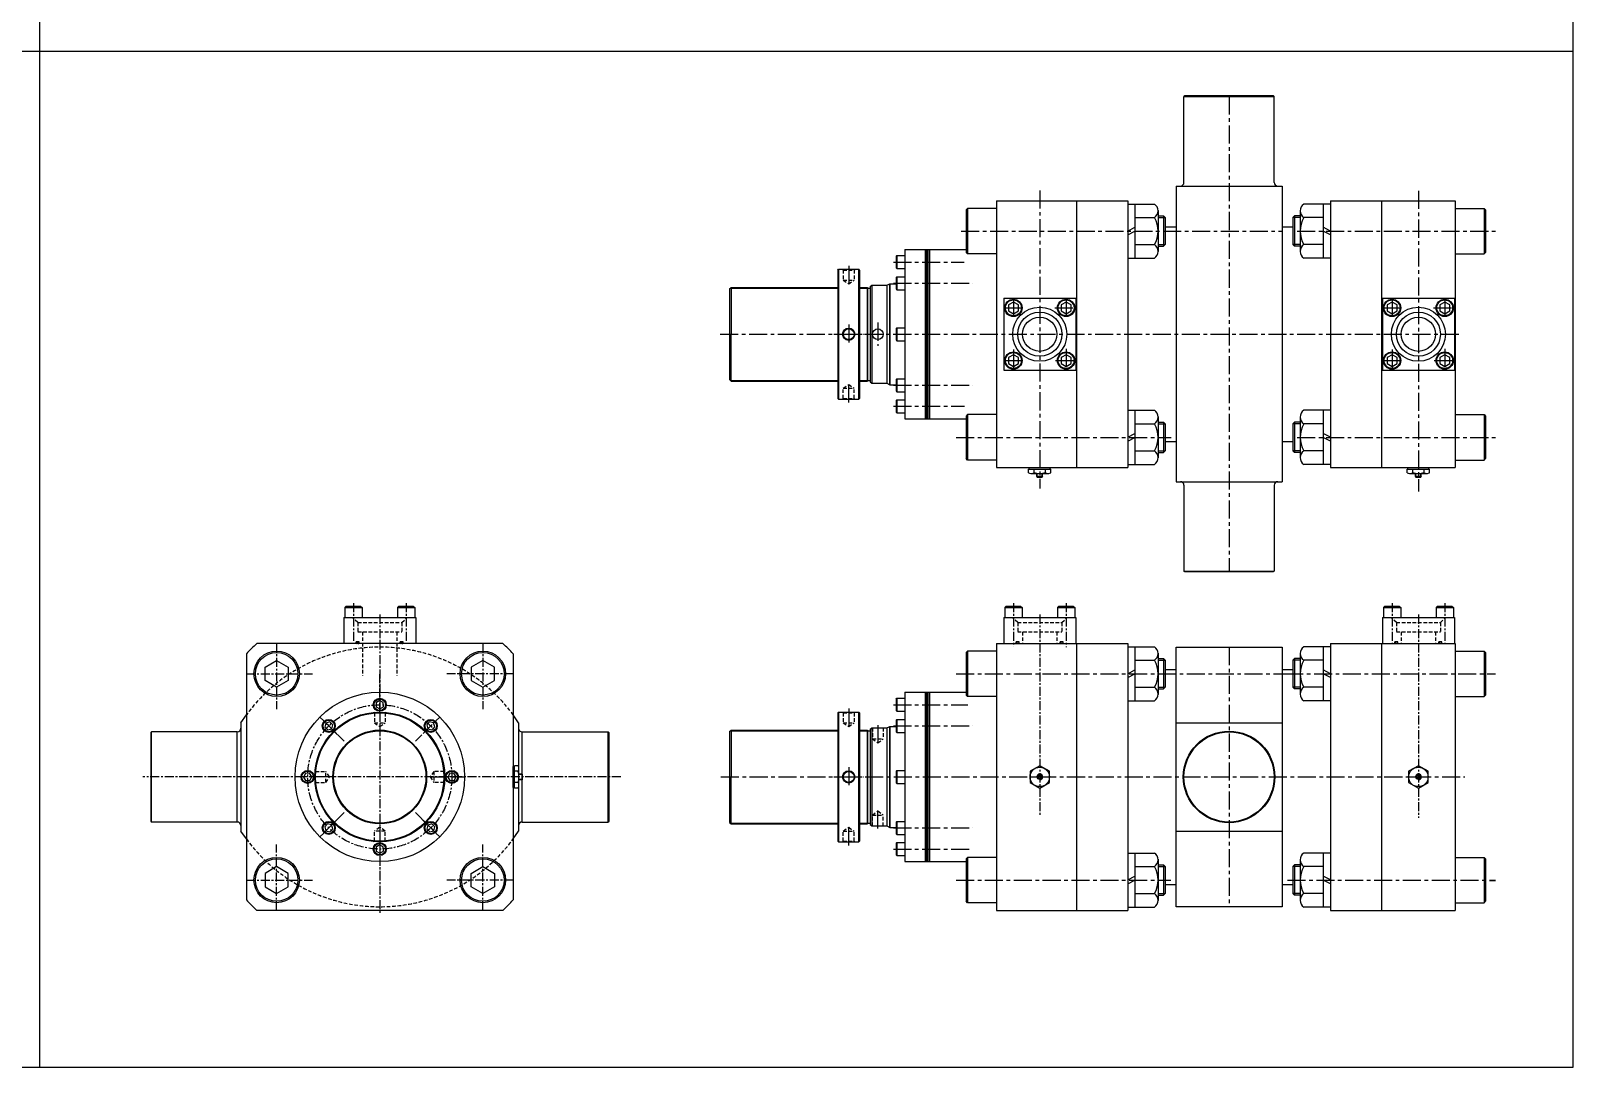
# Model space of a CAD drawing. Extents: x -819 to 9946, y 0 to 4813.
# Drawn here: x 7808 to 9946, y 0 to 1437 of the extents above; entities that cross this region are included whole.
import ezdxf

# ---------------------------------------------------------------- set-up
doc = ezdxf.new("R2010")
doc.units = 0
doc.header["$LTSCALE"] = 10
doc.header["$MEASUREMENT"] = 0
for name, pattern in [('CENTER', [2, 1.25, -0.25, 0.25, -0.25]), ('CENTERX2', [4, 2.5, -0.5, 0.5, -0.5]), ('HIDDENX2', [0.75, 0.5, -0.25])]:
    doc.linetypes.add(name, pattern=pattern)
doc.layers.get('0').update_dxf_attribs({"linetype": 'CONTINUOUS'})
for name, color, linetype in [('BOM-UDEF', 3, 'CONTINUOUS'), ('CEN', 1, 'CENTERX2'), ('HID', 2, 'HIDDENX2'), ('ML', 7, 'CONTINUOUS')]:
    doc.layers.add(name, color=color, linetype=linetype)

msp = doc.modelspace()

# ---------------------------------------------------------------- linework, layer by layer
for p, q in [((7819.647, 2826.778), (7819.647, 0)), ((9946.14, 0), (9946.14, 2826.778)), ((5972.619, 1408.728), (7819.647, 1408.728)), ((7819.647, 1408.728), (9946.14, 1408.728)), ((0, 0), (9946.14, 0))]:
    msp.add_line(p, q)
at = {"color": 7, "linetype": 'Continuous'}
for p, q in [((9190.973, 824.314), (9190.973, 829.332)), ((9190.973, 829.332), (9197.311, 829.332)), ((9191.973, 829.332), (9191.973, 831.332)), ((9191.973, 831.332), (9221.15, 831.332)), ((9194.148, 823.332), (9218.974, 823.332)), ((9197.311, 829.332), (9222.15, 829.332)), ((9198.767, 824.314), (9198.767, 829.332)), ((9202.561, 823.587), (9202.561, 823.589)), ((9202.561, 818.832), (9202.561, 823.332)), ((9202.561, 818.832), (9203.061, 818.332)), ((9210.561, 818.832), (9202.561, 818.832)), ((9203.061, 818.332), (9210.061, 818.332)), ((9210.561, 818.832), (9210.061, 818.332)), ((9210.561, 818.832), (9210.561, 823.332)), ((9214.355, 824.314), (9214.355, 829.332)), ((9221.15, 829.332), (9221.15, 831.332)), ((9222.15, 824.314), (9222.15, 829.332)), ((9715.973, 824.314), (9715.973, 829.332)), ((9715.973, 829.332), (9722.311, 829.332)), ((9716.973, 829.332), (9716.973, 831.332)), ((9716.973, 831.332), (9746.15, 831.332)), ((9719.148, 823.332), (9743.974, 823.332)), ((9722.311, 829.332), (9747.15, 829.332)), ((9723.767, 824.314), (9723.767, 829.332)), ((9727.561, 823.587), (9727.561, 823.589)), ((9727.561, 818.832), (9727.561, 823.332)), ((9727.561, 818.832), (9728.061, 818.332)), ((9735.561, 818.832), (9727.561, 818.832)), ((9728.061, 818.332), (9735.061, 818.332)), ((9735.561, 818.832), (9735.061, 818.332)), ((9735.561, 818.832), (9735.561, 823.332)), ((9739.355, 824.314), (9739.355, 829.332)), ((9746.15, 829.332), (9746.15, 831.332)), ((9747.15, 824.314), (9747.15, 829.332)), ((8476.463, 387.853), (8476.463, 417.03)), ((8478.463, 417.03), (8476.463, 417.03)), ((8483.48, 418.03), (8478.463, 418.03)), ((8478.463, 393.192), (8478.463, 418.03)), ((8483.48, 410.236), (8478.463, 410.236)), ((8484.463, 390.029), (8484.463, 414.855)), ((8488.963, 406.442), (8484.463, 406.442)), ((8488.963, 406.442), (8489.463, 405.942)), ((8488.963, 406.442), (8488.963, 398.442)), ((8478.463, 387.853), (8476.463, 387.853)), ((8483.48, 394.647), (8478.463, 394.647)), ((8478.463, 386.853), (8478.463, 393.192)), ((8483.48, 386.853), (8478.463, 386.853)), ((8484.208, 398.442), (8484.206, 398.442)), ((8488.963, 398.442), (8484.463, 398.442)), ((8488.963, 398.442), (8489.463, 398.942)), ((8489.463, 398.942), (8489.463, 405.942))]:
    msp.add_line(p, q, dxfattribs=at)
at = {"color": 1, "linetype": 'CENTER', "ltscale": 5}
for p, q in [((9193.061, 402.442), (9220.061, 402.442)), ((9718.061, 402.442), (9745.061, 402.442))]:
    msp.add_line(p, q, dxfattribs=at)
at = {"color": 7, "linetype": 'Continuous'}
for points in [[(9193.061, 394.647), (9206.561, 386.853), (9220.061, 394.647), (9220.061, 410.236), (9206.561, 418.03), (9193.061, 410.236)], [(9718.061, 394.647), (9731.561, 386.853), (9745.061, 394.647), (9745.061, 410.236), (9731.561, 418.03), (9718.061, 410.236)], [(9205.118, 404.942), (9203.674, 402.442), (9205.118, 399.942), (9208.005, 399.942), (9209.448, 402.442), (9208.005, 404.942)], [(9730.118, 404.942), (9728.674, 402.442), (9730.118, 399.942), (9733.005, 399.942), (9734.448, 402.442), (9733.005, 404.942)]]:
    msp.add_lwpolyline(points, close=True, dxfattribs=at)
for centre, radius in [((9206.561, 402.442), 13.5), ((9731.561, 402.442), 13.5), ((9206.561, 402.442), 3.5), ((9731.561, 402.442), 3.5)]:
    msp.add_circle(centre, radius, dxfattribs=at)
for centre, radius, start, end in [((9194.148, 828.955), 5.623, 235.615753, 270), ((9194.87, 831.552), 8.22, 241.700645, 298.299355), ((9206.553, 854.679), 31.347, 255.617183, 270.014071), ((9206.569, 854.679), 31.347, 269.985929, 284.382817), ((9218.253, 831.552), 8.22, 241.700645, 298.299355), ((9719.148, 828.955), 5.623, 235.615753, 270), ((9719.87, 831.552), 8.22, 241.700645, 298.299355), ((9731.553, 854.679), 31.347, 255.617183, 270.014071), ((9731.569, 854.679), 31.347, 269.985929, 284.382817), ((9743.253, 831.552), 8.22, 241.700645, 298.299355), ((8476.243, 414.133), 8.22, 331.700645, 28.299355), ((8453.116, 402.449), 31.347, 359.985929, 14.382817), ((8453.116, 402.434), 31.347, 345.617183, 0.014071), ((8476.243, 390.75), 8.22, 331.700645, 28.299355), ((8478.84, 390.029), 5.623, 325.615753, 0)]:
    msp.add_arc(centre, radius, start, end, dxfattribs=at)
at = {"layer": 'BOM-UDEF', "color": 0}
for p, q in [((9395.561, 1221.835), (9395.561, 811.829)), ((9395.561, 1221.835), (9542.561, 1221.835)), ((9542.561, 1221.835), (9542.561, 811.829)), ((9395.561, 811.829), (9542.561, 811.829)), ((9395.561, 582.442), (9542.561, 582.442)), ((9395.561, 222.442), (9395.561, 582.442)), ((9542.561, 582.442), (9542.561, 222.442)), ((8098.963, 477.442), (8106.463, 488.379)), ((8483.963, 477.442), (8476.463, 488.379)), ((9395.561, 477.442), (9542.561, 477.442)), ((8093.963, 339.942), (8093.963, 464.942)), ((8488.963, 339.942), (8488.963, 464.942)), ((8106.463, 316.504), (8098.963, 327.442)), ((8476.463, 316.504), (8483.963, 327.442)), ((9395.561, 327.442), (9542.561, 327.442)), ((9542.561, 222.442), (9395.561, 222.442))]:
    msp.add_line(p, q, dxfattribs=at)
for radius in [63.5, 62.5]:
    msp.add_circle((9469.061, 402.442), radius, dxfattribs=at)
for centre, start, end in [((9401.561, 1226.835), 270, 0), ((9401.561, 806.829), 0, 90), ((8093.963, 334.942), 0, 90), ((8488.963, 334.942), 90, 180)]:
    msp.add_arc(centre, 5, start, end, dxfattribs=at)
at = {"layer": 'CEN'}
for p, q in [((9469.061, 1345.835), (9469.061, 686.829)), ((9206.561, 1215.74), (9206.561, 802.463)), ((9731.561, 1215.198), (9731.561, 798.125)), ((9097.714, 1159.332), (9543.499, 1159.332)), ((9563.561, 1159.332), (9838.561, 1159.332)), ((9003.561, 1116.332), (9101.561, 1116.332)), ((8941.634, 1111.196), (8941.634, 1082.783)), ((9003.561, 1087.042), (9113.977, 1087.042)), ((9156.561, 1052.832), (9185.18, 1052.832)), ((9170.061, 1066.332), (9170.061, 1037.607)), ((9227.493, 1052.832), (9256.561, 1052.832)), ((9243.061, 1066.332), (9243.061, 1037.129)), ((9681.561, 1052.832), (9710.18, 1052.832)), ((9695.061, 1066.332), (9695.061, 1037.607)), ((9752.493, 1052.832), (9781.561, 1052.832)), ((9768.061, 1066.332), (9768.061, 1037.129)), ((8941.634, 1029.815), (8941.634, 1002.849)), ((8982.061, 1032.349), (8982.061, 1000.315)), ((8763.526, 1016.332), (9787.518, 1016.332)), ((8921.025, 1016.332), (8962.252, 1016.332)), ((8921.025, 1016.332), (8962.252, 1016.332)), ((8925.025, 1016.332), (8966.252, 1016.332)), ((8925.025, 1016.332), (8966.252, 1016.332)), ((9170.061, 995.319), (9170.061, 966.332)), ((9243.061, 996.036), (9243.061, 966.332)), ((9695.061, 995.319), (9695.061, 966.332)), ((9768.061, 996.036), (9768.061, 966.332)), ((9156.561, 979.832), (9185.18, 979.832)), ((9228.21, 979.832), (9256.561, 979.832)), ((9681.561, 979.832), (9710.18, 979.832)), ((9753.21, 979.832), (9781.561, 979.832)), ((8941.634, 921.468), (8941.634, 949.881)), ((9003.561, 945.622), (9113.977, 945.622)), ((9003.561, 916.332), (9102.113, 916.332)), ((9090.561, 873.332), (9388.988, 873.332)), ((9563.561, 873.332), (9838.561, 872.93)), ((9469.061, 582.442), (9469.061, 222.442)), ((9090.561, 545.442), (9550.664, 545.442)), ((9546.857, 545.442), (9838.561, 545.442)), ((8941.634, 497.305), (8941.634, 468.893)), ((9003.561, 502.442), (9106.681, 502.442)), ((8982.061, 474.442), (8982.061, 446.832)), ((9003.561, 473.152), (9113.977, 473.152)), ((8941.634, 415.924), (8941.634, 388.959)), ((8764.317, 402.442), (9795.831, 402.442)), ((8921.025, 402.442), (8962.252, 402.442)), ((8921.025, 402.442), (8962.252, 402.442)), ((8925.025, 402.442), (8966.252, 402.442)), ((8925.025, 402.442), (8966.252, 402.442)), ((8982.061, 330.929), (8982.061, 358.539)), ((8941.634, 307.578), (8941.634, 335.991)), ((9003.561, 331.731), (9113.977, 331.731)), ((9003.561, 302.442), (9109.007, 302.442)), ((9090.561, 259.442), (9388.383, 259.442)), ((9550.054, 259.442), (9838.561, 259.442)), ((9550.054, 259.442), (9838.561, 259.04))]:
    msp.add_line(p, q, dxfattribs=at)
at = {"layer": 'HID'}
for p, q in [((8933.134, 1106.332), (8934.134, 1105.332)), ((8934.134, 1105.332), (8934.134, 1091.332)), ((8934.134, 1105.332), (8949.134, 1105.332)), ((8934.134, 1091.332), (8941.634, 1086.18)), ((8934.134, 1091.332), (8949.134, 1091.332)), ((8941.634, 1086.18), (8949.134, 1091.332)), ((8950.134, 1106.332), (8949.134, 1105.332)), ((8949.134, 1105.332), (8949.134, 1091.332)), ((8934.134, 941.332), (8941.634, 946.484)), ((8934.134, 927.332), (8934.134, 941.332)), ((8934.134, 941.332), (8949.134, 941.332)), ((8941.634, 946.484), (8949.134, 941.332)), ((8949.134, 927.332), (8949.134, 941.332)), ((8933.134, 926.332), (8934.134, 927.332)), ((8934.134, 927.332), (8949.134, 927.332)), ((8950.134, 926.332), (8949.134, 927.332)), ((8260.913, 616.492), (8253.963, 623.442)), ((8322.013, 616.492), (8328.963, 623.442)), ((9176.011, 616.492), (9169.061, 623.442)), ((9237.111, 616.492), (9244.061, 623.442)), ((9701.011, 616.492), (9694.061, 623.442)), ((9762.111, 616.492), (9769.061, 623.442)), ((8260.913, 616.492), (8322.013, 616.492)), ((8260.913, 616.492), (8260.913, 603.442)), ((8260.913, 603.442), (8322.013, 603.442)), ((8267.713, 603.442), (8267.713, 542.949)), ((8315.213, 603.442), (8315.213, 542.949)), ((8322.013, 616.492), (8322.013, 603.442)), ((9176.011, 616.492), (9176.011, 603.442)), ((9176.011, 616.492), (9237.111, 616.492)), ((9176.011, 603.442), (9237.111, 603.442)), ((9182.811, 603.442), (9182.811, 587.442)), ((9230.311, 603.442), (9230.311, 587.442)), ((9237.111, 616.492), (9237.111, 603.442)), ((9701.011, 616.492), (9762.111, 616.492)), ((9701.011, 616.492), (9701.011, 603.442)), ((9701.011, 603.442), (9762.111, 603.442)), ((9707.811, 603.442), (9707.811, 587.442)), ((9755.311, 603.442), (9755.311, 587.442)), ((9762.111, 616.492), (9762.111, 603.442)), ((8258.963, 587.442), (8258.963, 589.842)), ((8258.963, 589.842), (8262.963, 589.842)), ((8262.963, 589.842), (8258.963, 589.842)), ((8258.963, 587.442), (8258.963, 589.842)), ((8262.963, 587.442), (8262.963, 589.842)), ((8262.963, 587.442), (8262.963, 589.842)), ((8319.963, 587.442), (8319.963, 589.842)), ((8323.963, 589.842), (8319.963, 589.842)), ((8319.963, 589.842), (8323.963, 589.842)), ((8319.963, 587.442), (8319.963, 589.842)), ((8323.963, 587.442), (8323.963, 589.842)), ((8323.963, 587.442), (8323.963, 589.842)), ((9174.061, 587.442), (9174.061, 589.842)), ((9174.061, 589.842), (9178.061, 589.842)), ((9178.061, 589.842), (9174.061, 589.842)), ((9174.061, 587.442), (9174.061, 589.842)), ((9178.061, 587.442), (9178.061, 589.842)), ((9178.061, 587.442), (9178.061, 589.842)), ((9235.061, 587.442), (9235.061, 589.842)), ((9239.061, 589.842), (9235.061, 589.842)), ((9235.061, 589.842), (9239.061, 589.842)), ((9235.061, 587.442), (9235.061, 589.842)), ((9239.061, 587.442), (9239.061, 589.842)), ((9239.061, 587.442), (9239.061, 589.842)), ((9699.061, 587.442), (9699.061, 589.842)), ((9699.061, 589.842), (9703.061, 589.842)), ((9703.061, 589.842), (9699.061, 589.842)), ((9699.061, 587.442), (9699.061, 589.842)), ((9703.061, 587.442), (9703.061, 589.842)), ((9703.061, 587.442), (9703.061, 589.842)), ((9760.061, 587.442), (9760.061, 589.842)), ((9764.061, 589.842), (9760.061, 589.842)), ((9760.061, 589.842), (9764.061, 589.842)), ((9760.061, 587.442), (9760.061, 589.842)), ((9764.061, 587.442), (9764.061, 589.842)), ((9764.061, 587.442), (9764.061, 589.842)), ((8283.331, 492.074), (8283.963, 491.442)), ((8299.595, 492.074), (8298.963, 491.442)), ((8933.134, 492.442), (8934.134, 491.442)), ((8950.134, 492.442), (8949.134, 491.442)), ((8283.963, 491.442), (8283.963, 477.442)), ((8283.963, 491.442), (8298.963, 491.442)), ((8283.963, 477.442), (8291.463, 472.29)), ((8283.963, 477.442), (8298.963, 477.442)), ((8291.463, 472.29), (8298.963, 477.442)), ((8298.963, 491.442), (8298.963, 477.442)), ((8934.134, 491.442), (8934.134, 477.442)), ((8934.134, 491.442), (8949.134, 491.442)), ((8934.134, 477.442), (8941.634, 472.29)), ((8934.134, 477.442), (8949.134, 477.442)), ((8941.634, 472.29), (8949.134, 477.442)), ((8949.134, 491.442), (8949.134, 477.442)), ((8974.561, 470.442), (8974.561, 455.442)), ((8974.561, 455.442), (8982.061, 449.61)), ((8974.561, 455.442), (8989.561, 455.442)), ((8982.061, 449.61), (8989.561, 455.442)), ((8989.561, 470.442), (8989.561, 455.442)), ((8201.831, 410.574), (8202.463, 409.942)), ((8202.463, 409.942), (8216.463, 409.942)), ((8202.463, 394.942), (8202.463, 409.942)), ((8221.615, 402.442), (8216.463, 409.942)), ((8216.463, 394.942), (8216.463, 409.942)), ((8366.463, 409.942), (8361.311, 402.442)), ((8380.463, 409.942), (8366.463, 409.942)), ((8366.463, 409.942), (8366.463, 394.942)), ((8381.095, 410.574), (8380.463, 409.942)), ((8380.463, 409.942), (8380.463, 394.942)), ((8201.831, 394.31), (8202.463, 394.942)), ((8202.463, 394.942), (8216.463, 394.942)), ((8216.463, 394.942), (8221.615, 402.442)), ((8361.311, 402.442), (8366.463, 394.942)), ((8380.463, 394.942), (8366.463, 394.942)), ((8381.095, 394.31), (8380.463, 394.942)), ((8974.561, 349.442), (8982.061, 355.273)), ((8974.561, 349.442), (8989.561, 349.442)), ((8974.561, 334.442), (8974.561, 349.442)), ((8982.061, 355.273), (8989.561, 349.442)), ((8989.561, 334.442), (8989.561, 349.442)), ((8291.463, 332.593), (8283.963, 327.442)), ((8283.963, 313.442), (8283.963, 327.442)), ((8298.963, 327.442), (8283.963, 327.442)), ((8298.963, 327.442), (8291.463, 332.593)), ((8298.963, 313.442), (8298.963, 327.442)), ((8934.134, 327.442), (8941.634, 332.593)), ((8934.134, 313.442), (8934.134, 327.442)), ((8934.134, 327.442), (8949.134, 327.442)), ((8941.634, 332.593), (8949.134, 327.442)), ((8949.134, 313.442), (8949.134, 327.442)), ((8283.331, 312.81), (8283.963, 313.442)), ((8298.963, 313.442), (8283.963, 313.442)), ((8299.595, 312.81), (8298.963, 313.442)), ((8933.134, 312.442), (8934.134, 313.442)), ((8934.134, 313.442), (8949.134, 313.442)), ((8950.134, 312.442), (8949.134, 313.442))]:
    msp.add_line(p, q, dxfattribs=at)
for centre, radius, start, end in [((8291.463, 353.483), 228.958, 36.098308, 143.901692), ((8260.3, 588.642), 1.2, 90, 270), ((8261.632, 588.642), 1.2, 270, 90), ((8321.294, 588.642), 1.2, 90, 270), ((8322.626, 588.642), 1.2, 270, 90), ((9175.399, 588.642), 1.2, 90, 270), ((9176.73, 588.642), 1.2, 270, 90), ((9236.393, 588.642), 1.2, 90, 270), ((9237.724, 588.642), 1.2, 270, 90), ((9700.399, 588.642), 1.2, 90, 270), ((9701.73, 588.642), 1.2, 270, 90), ((9761.393, 588.642), 1.2, 90, 270), ((9762.724, 588.642), 1.2, 270, 90), ((8291.463, 451.4), 228.958, 216.098308, 323.901692)]:
    msp.add_arc(centre, radius, start, end, dxfattribs=at)
at = {"layer": 'ML'}
for p, q in [((9407.561, 1346.835), (9406.561, 1345.835)), ((9406.561, 1226.835), (9406.561, 1345.835)), ((9406.561, 1345.835), (9531.561, 1345.835)), ((9530.561, 1346.835), (9407.561, 1346.835)), ((9531.561, 1345.835), (9530.561, 1346.835)), ((9531.561, 1226.835), (9531.561, 1345.835)), ((9146.561, 1201.332), (9328.561, 1201.332)), ((9146.561, 1201.332), (9146.561, 831.332)), ((9257.561, 1201.332), (9257.561, 831.332)), ((9328.561, 1201.332), (9328.561, 831.332)), ((9609.561, 1201.332), (9782.561, 1201.332)), ((9609.561, 1201.332), (9609.561, 831.332)), ((9680.561, 1201.332), (9680.561, 831.332)), ((9782.561, 1201.332), (9782.561, 831.332)), ((9106.561, 1190.832), (9104.561, 1188.832)), ((9104.561, 1188.832), (9104.561, 1129.832)), ((9106.561, 1190.832), (9106.561, 1127.832)), ((9146.561, 1190.832), (9106.561, 1190.832)), ((9146.561, 1190.832), (9106.561, 1190.832)), ((9328.561, 1196.832), (9365.561, 1196.832)), ((9338.561, 1196.832), (9338.561, 1121.832)), ((9338.561, 1178.072), (9365.561, 1178.072)), ((9370.561, 1188.098), (9370.561, 1130.803)), ((9370.561, 1180.332), (9378.311, 1180.332)), ((9378.311, 1180.332), (9378.311, 1138.332)), ((9380.561, 1178.082), (9378.311, 1180.332)), ((9380.561, 1178.082), (9380.561, 1140.582)), ((9557.561, 1178.082), (9559.811, 1180.332)), ((9557.561, 1178.082), (9557.561, 1140.582)), ((9567.561, 1180.332), (9559.811, 1180.332)), ((9559.811, 1180.332), (9559.811, 1138.332)), ((9567.561, 1188.098), (9567.561, 1130.803)), ((9609.561, 1196.832), (9572.561, 1196.832)), ((9599.561, 1178.072), (9572.561, 1178.072)), ((9599.561, 1196.832), (9599.561, 1121.832)), ((9782.561, 1190.832), (9822.561, 1190.832)), ((9782.561, 1190.832), (9822.561, 1190.832)), ((9822.561, 1190.832), (9822.561, 1127.832)), ((9822.561, 1190.832), (9824.561, 1188.832)), ((9824.561, 1188.832), (9824.561, 1129.832)), ((9370.561, 1158.832), (9370.558, 1158.832)), ((9380.561, 1165.332), (9395.561, 1165.332)), ((9542.561, 1165.332), (9557.561, 1165.332)), ((9019.561, 1133.832), (9104.561, 1133.832)), ((9019.561, 1133.832), (9019.561, 898.832)), ((9047.561, 1133.832), (9047.561, 898.832)), ((9049.561, 1133.832), (9049.561, 898.832)), ((9051.561, 1133.832), (9051.561, 898.832)), ((9053.561, 1133.832), (9053.561, 898.832)), ((9338.561, 1140.592), (9365.561, 1140.592)), ((9370.561, 1138.332), (9378.311, 1138.332)), ((9380.561, 1140.582), (9378.311, 1138.332)), ((9557.561, 1140.582), (9559.811, 1138.332)), ((9567.561, 1138.332), (9559.811, 1138.332)), ((9599.561, 1140.592), (9572.561, 1140.592)), ((9007.561, 1124.332), (9008.561, 1125.332)), ((9007.561, 1124.332), (9007.561, 1108.332)), ((9008.561, 1125.332), (9019.561, 1125.332)), ((9008.561, 1125.332), (9008.561, 1107.332)), ((9106.561, 1127.832), (9104.561, 1129.832)), ((9146.561, 1127.832), (9106.561, 1127.832)), ((9328.561, 1121.832), (9365.561, 1121.832)), ((9609.561, 1121.832), (9572.561, 1121.832)), ((9782.561, 1127.832), (9822.561, 1127.832)), ((9822.561, 1127.832), (9824.561, 1129.832)), ((8926.634, 1105.332), (8927.634, 1106.332)), ((8926.634, 1105.332), (8926.634, 927.332)), ((8927.634, 1106.332), (8955.634, 1106.332)), ((8927.634, 1106.332), (8927.634, 926.332)), ((8956.634, 1105.332), (8955.634, 1106.332)), ((8955.634, 926.332), (8955.634, 1106.332)), ((8956.634, 1105.332), (8956.634, 927.332)), ((9007.561, 1108.332), (9008.561, 1107.332)), ((9007.561, 1108.332), (9008.561, 1107.332)), ((9007.561, 1095.043), (9008.561, 1096.043)), ((9007.561, 1095.042), (9008.561, 1096.042)), ((9007.561, 1095.043), (9007.561, 1079.043)), ((9007.561, 1095.042), (9007.561, 1079.042)), ((9008.561, 1107.332), (9019.561, 1107.332)), ((9008.561, 1107.332), (9019.561, 1107.332)), ((9008.561, 1096.043), (9019.561, 1096.043)), ((9008.561, 1096.043), (9008.561, 1078.043)), ((9008.561, 1096.042), (9008.561, 1078.042)), ((9008.561, 1096.042), (9019.561, 1096.042)), ((8776.561, 1079.332), (8778.561, 1081.332)), ((8776.561, 1079.332), (8776.561, 953.332)), ((8778.561, 1081.332), (8926.634, 1081.332)), ((8778.561, 1081.332), (8778.561, 1016.332)), ((8956.634, 1081.332), (8967.561, 1081.332)), ((8967.561, 1081.332), (8967.561, 951.332)), ((8967.561, 951.332), (8967.561, 1081.332)), ((8967.561, 1080.332), (8971.561, 1080.332)), ((8971.561, 1082.332), (8973.561, 1084.332)), ((8971.561, 1082.332), (8971.561, 950.332)), ((8971.561, 1080.332), (8971.561, 950.332)), ((8973.561, 1084.332), (8973.561, 948.332)), ((8973.561, 1084.332), (8994.561, 1084.332)), ((8994.561, 1084.332), (8998.561, 1086.332)), ((8994.561, 1084.332), (8997.561, 1085.832)), ((8994.561, 1084.332), (8994.561, 948.332)), ((8998.561, 1086.332), (8998.561, 946.332)), ((8998.561, 1086.332), (9007.561, 1086.332)), ((8998.561, 946.332), (8998.561, 1086.332)), ((9007.561, 1079.043), (9008.561, 1078.043)), ((9007.561, 1079.042), (9008.561, 1078.042)), ((9008.561, 1078.043), (9019.561, 1078.043)), ((9008.561, 1078.042), (9019.561, 1078.042)), ((9156.561, 1066.332), (9156.561, 966.332)), ((9156.561, 1066.332), (9256.561, 1066.332)), ((9256.561, 1066.332), (9256.561, 966.332)), ((9681.561, 1066.332), (9681.561, 966.332)), ((9681.561, 1066.332), (9781.561, 1066.332)), ((9781.561, 1066.332), (9781.561, 966.332)), ((8778.561, 951.332), (8778.561, 1016.332)), ((9007.561, 1024.332), (9008.561, 1025.332)), ((9007.561, 1024.332), (9008.561, 1025.332)), ((9007.561, 1024.332), (9007.561, 1008.332)), ((9007.561, 1024.332), (9007.561, 1008.332)), ((9007.561, 1008.332), (9008.561, 1007.332)), ((9007.561, 1008.332), (9008.561, 1007.332)), ((9008.561, 1025.332), (9008.561, 1007.332)), ((9008.561, 1025.332), (9019.561, 1025.332)), ((9008.561, 1025.332), (9008.561, 1007.332)), ((9008.561, 1025.332), (9019.561, 1025.332)), ((9008.561, 1007.332), (9019.561, 1007.332)), ((9008.561, 1007.332), (9019.561, 1007.332)), ((9156.561, 966.332), (9256.561, 966.332)), ((9681.561, 966.332), (9781.561, 966.332)), ((8776.561, 953.332), (8778.561, 951.332)), ((8778.561, 951.332), (8926.634, 951.332)), ((8956.634, 951.332), (8967.561, 951.332)), ((8967.561, 952.332), (8971.561, 952.332)), ((8971.561, 950.332), (8973.561, 948.332)), ((8971.561, 950.332), (8973.561, 948.332)), ((8973.561, 948.332), (8994.561, 948.332)), ((8994.561, 948.332), (8998.561, 946.332)), ((8998.561, 946.332), (9007.561, 946.332)), ((9007.561, 953.622), (9008.561, 954.622)), ((9007.561, 953.621), (9008.561, 954.621)), ((9007.561, 953.622), (9007.561, 937.622)), ((9007.561, 953.621), (9007.561, 937.621)), ((9008.561, 954.622), (9008.561, 936.622)), ((9008.561, 954.622), (9019.561, 954.622)), ((9008.561, 954.621), (9019.561, 954.621)), ((9008.561, 954.621), (9008.561, 936.621)), ((8926.634, 927.332), (8927.634, 926.332)), ((8927.634, 926.332), (8955.634, 926.332)), ((8956.634, 927.332), (8955.634, 926.332)), ((9007.561, 937.622), (9008.561, 936.622)), ((9007.561, 937.621), (9008.561, 936.621)), ((9007.561, 924.332), (9008.561, 925.332)), ((9007.561, 924.332), (9008.561, 925.332)), ((9007.561, 924.332), (9007.561, 908.332)), ((9008.561, 936.622), (9019.561, 936.622)), ((9008.561, 936.621), (9019.561, 936.621)), ((9008.561, 925.332), (9019.561, 925.332)), ((9008.561, 925.332), (9008.561, 907.332)), ((9008.561, 925.332), (9019.561, 925.332)), ((9007.561, 908.332), (9008.561, 907.332)), ((9008.561, 907.332), (9019.561, 907.332)), ((9019.561, 898.832), (9104.561, 898.832)), ((9106.561, 904.832), (9104.561, 902.832)), ((9104.561, 902.832), (9104.561, 843.832)), ((9106.561, 904.832), (9106.561, 841.832)), ((9146.561, 904.832), (9106.561, 904.832)), ((9146.561, 904.832), (9106.561, 904.832)), ((9328.561, 910.832), (9365.561, 910.832)), ((9338.561, 910.832), (9338.561, 835.832)), ((9370.561, 902.098), (9370.561, 844.803)), ((9567.561, 902.098), (9567.561, 844.803)), ((9609.561, 910.832), (9572.561, 910.832)), ((9599.561, 910.832), (9599.561, 835.832)), ((9782.561, 904.832), (9822.561, 904.832)), ((9822.561, 904.832), (9822.561, 841.832)), ((9822.561, 904.832), (9824.561, 902.832)), ((9824.561, 902.832), (9824.561, 843.832)), ((9338.561, 892.072), (9365.561, 892.072)), ((9370.561, 894.332), (9378.311, 894.332)), ((9378.311, 894.332), (9378.311, 852.332)), ((9380.561, 892.082), (9378.311, 894.332)), ((9380.561, 892.082), (9380.561, 854.582)), ((9557.561, 892.082), (9559.811, 894.332)), ((9557.561, 892.082), (9557.561, 854.582)), ((9559.811, 894.332), (9559.811, 852.332)), ((9567.561, 894.332), (9559.811, 894.332)), ((9599.561, 892.072), (9572.561, 892.072)), ((9370.561, 872.832), (9370.558, 872.832)), ((9380.561, 867.332), (9395.561, 867.332)), ((9542.561, 867.332), (9557.561, 867.332)), ((9106.561, 841.832), (9104.561, 843.832)), ((9146.561, 841.832), (9106.561, 841.832)), ((9328.561, 835.832), (9365.561, 835.832)), ((9338.561, 854.592), (9365.561, 854.592)), ((9370.561, 852.332), (9378.311, 852.332)), ((9380.561, 854.582), (9378.311, 852.332)), ((9557.561, 854.582), (9559.811, 852.332)), ((9567.561, 852.332), (9559.811, 852.332)), ((9599.561, 854.592), (9572.561, 854.592)), ((9609.561, 835.832), (9572.561, 835.832)), ((9782.561, 841.832), (9822.561, 841.832)), ((9822.561, 841.832), (9824.561, 843.832)), ((9146.561, 831.332), (9328.561, 831.332)), ((9609.561, 831.332), (9782.561, 831.332)), ((9406.561, 806.829), (9406.561, 687.829)), ((9531.561, 806.829), (9531.561, 687.829)), ((9407.561, 686.829), (9406.561, 687.829)), ((9406.561, 687.829), (9531.561, 687.829)), ((9530.561, 686.829), (9407.561, 686.829)), ((8241.463, 623.442), (8341.463, 623.442)), ((8241.463, 623.442), (8241.463, 587.442)), ((8242.963, 637.442), (8244.963, 639.442)), ((8242.963, 637.442), (8266.963, 637.442)), ((8242.963, 637.442), (8242.963, 623.442)), ((8244.963, 639.442), (8264.963, 639.442)), ((8264.963, 639.442), (8266.963, 637.442)), ((8266.963, 637.442), (8266.963, 623.442)), ((8315.963, 637.442), (8317.963, 639.442)), ((8315.963, 637.442), (8339.963, 637.442)), ((8315.963, 637.442), (8315.963, 623.442)), ((8317.963, 639.442), (8337.963, 639.442)), ((8337.963, 639.442), (8339.963, 637.442)), ((8339.963, 637.442), (8339.963, 623.442)), ((8341.463, 623.442), (8341.463, 587.442)), ((9156.561, 623.442), (9256.561, 623.442)), ((9156.561, 623.442), (9156.561, 587.442)), ((9158.061, 637.442), (9160.061, 639.442)), ((9158.061, 637.442), (9158.061, 623.442)), ((9158.061, 637.442), (9182.061, 637.442)), ((9160.061, 639.442), (9180.061, 639.442)), ((9180.061, 639.442), (9182.061, 637.442)), ((9182.061, 637.442), (9182.061, 623.442)), ((9231.061, 637.442), (9233.061, 639.442)), ((9231.061, 637.442), (9231.061, 623.442)), ((9231.061, 637.442), (9255.061, 637.442)), ((9233.061, 639.442), (9253.061, 639.442)), ((9253.061, 639.442), (9255.061, 637.442)), ((9255.061, 637.442), (9255.061, 623.442)), ((9256.561, 623.442), (9256.561, 587.442)), ((9681.561, 623.442), (9781.561, 623.442)), ((9681.561, 623.442), (9681.561, 587.442)), ((9683.061, 637.442), (9685.061, 639.442)), ((9683.061, 637.442), (9707.061, 637.442)), ((9683.061, 637.442), (9683.061, 623.442)), ((9685.061, 639.442), (9705.061, 639.442)), ((9705.061, 639.442), (9707.061, 637.442)), ((9707.061, 637.442), (9707.061, 623.442)), ((9756.061, 637.442), (9758.061, 639.442)), ((9756.061, 637.442), (9780.061, 637.442)), ((9756.061, 637.442), (9756.061, 623.442)), ((9758.061, 639.442), (9778.061, 639.442)), ((9778.061, 639.442), (9780.061, 637.442)), ((9780.061, 637.442), (9780.061, 623.442)), ((9781.561, 623.442), (9781.561, 587.442)), ((8462.028, 587.442), (8120.898, 587.442)), ((9146.561, 587.442), (9328.561, 587.442)), ((9146.561, 587.442), (9146.561, 217.442)), ((9146.561, 587.442), (9328.561, 587.442)), ((9257.561, 587.442), (9257.561, 217.442)), ((9328.561, 587.442), (9328.561, 217.442)), ((9328.561, 582.942), (9365.561, 582.942)), ((9338.561, 582.942), (9338.561, 507.942)), ((9609.561, 582.942), (9572.561, 582.942)), ((9599.561, 582.942), (9599.561, 507.942)), ((9609.561, 587.442), (9609.561, 217.442)), ((9609.561, 587.442), (9782.561, 587.442)), ((9609.561, 587.442), (9782.561, 587.442)), ((9680.561, 587.442), (9680.561, 217.442)), ((9782.561, 587.442), (9782.561, 217.442)), ((8106.463, 573.007), (8106.463, 231.877)), ((8476.463, 573.007), (8476.463, 231.877)), ((9106.561, 576.942), (9104.561, 574.942)), ((9104.561, 574.942), (9104.561, 515.942)), ((9106.561, 576.942), (9106.561, 513.942)), ((9146.561, 576.942), (9106.561, 576.942)), ((9146.561, 576.942), (9106.561, 576.942)), ((9338.561, 564.182), (9365.561, 564.182)), ((9370.561, 574.208), (9370.561, 516.913)), ((9370.561, 566.442), (9378.311, 566.442)), ((9378.311, 566.442), (9378.311, 524.442)), ((9380.561, 564.192), (9378.311, 566.442)), ((9380.561, 564.192), (9380.561, 526.692)), ((9557.561, 564.192), (9559.811, 566.442)), ((9557.561, 564.192), (9557.561, 526.692)), ((9567.561, 566.442), (9559.811, 566.442)), ((9559.811, 566.442), (9559.811, 524.442)), ((9567.561, 574.208), (9567.561, 516.913)), ((9599.561, 564.182), (9572.561, 564.182)), ((9782.561, 576.942), (9822.561, 576.942)), ((9782.561, 576.942), (9822.561, 576.942)), ((9822.561, 576.942), (9822.561, 513.942)), ((9822.561, 576.942), (9824.561, 574.942)), ((9824.561, 574.942), (9824.561, 515.942)), ((9370.561, 544.942), (9370.558, 544.942)), ((9380.561, 551.442), (9395.561, 551.442)), ((9542.561, 551.442), (9557.561, 551.442)), ((9019.561, 519.942), (9104.561, 519.942)), ((9019.561, 519.942), (9019.561, 284.942)), ((9047.561, 519.942), (9047.561, 284.942)), ((9049.561, 519.942), (9049.561, 284.942)), ((9051.561, 519.942), (9051.561, 284.942)), ((9051.561, 519.942), (9051.561, 284.942)), ((9053.561, 519.942), (9053.561, 284.942)), ((9106.561, 513.942), (9104.561, 515.942)), ((9146.561, 513.942), (9106.561, 513.942)), ((9338.561, 526.702), (9365.561, 526.702)), ((9370.561, 524.442), (9378.311, 524.442)), ((9380.561, 526.692), (9378.311, 524.442)), ((9557.561, 526.692), (9559.811, 524.442)), ((9567.561, 524.442), (9559.811, 524.442)), ((9599.561, 526.702), (9572.561, 526.702)), ((9782.561, 513.942), (9822.561, 513.942)), ((9822.561, 513.942), (9824.561, 515.942)), ((8926.634, 491.442), (8927.634, 492.442)), ((8927.634, 492.442), (8955.634, 492.442)), ((8927.634, 492.442), (8927.634, 312.442)), ((8956.634, 491.442), (8955.634, 492.442)), ((8955.634, 312.442), (8955.634, 492.442)), ((9007.561, 510.442), (9008.561, 511.442)), ((9007.561, 510.442), (9007.561, 494.442)), ((9007.561, 494.442), (9008.561, 493.442)), ((9008.561, 511.442), (9019.561, 511.442)), ((9008.561, 511.442), (9008.561, 493.442)), ((9008.561, 493.442), (9019.561, 493.442)), ((9328.561, 507.942), (9365.561, 507.942)), ((9609.561, 507.942), (9572.561, 507.942)), ((8098.963, 477.442), (8098.963, 327.442)), ((8483.963, 477.442), (8483.963, 416.956)), ((8926.634, 491.442), (8926.634, 313.442)), ((8956.634, 491.442), (8956.634, 313.442)), ((8994.561, 470.442), (8998.561, 472.442)), ((8994.561, 470.442), (8997.561, 471.942)), ((8998.561, 472.442), (8998.561, 332.442)), ((8998.561, 472.442), (9007.561, 472.442)), ((8998.561, 332.442), (8998.561, 472.442)), ((9007.561, 481.152), (9008.561, 482.152)), ((9007.561, 481.152), (9007.561, 465.152)), ((9008.561, 482.152), (9019.561, 482.152)), ((9008.561, 482.152), (9008.561, 464.152)), ((7974.963, 464.942), (7973.963, 463.942)), ((7973.963, 463.942), (7973.963, 340.942)), ((8093.963, 464.942), (7974.963, 464.942)), ((7974.963, 339.942), (7974.963, 464.942)), ((8488.963, 464.942), (8607.963, 464.942)), ((8607.963, 464.942), (8608.963, 463.942)), ((8607.963, 339.942), (8607.963, 464.942)), ((8608.963, 463.942), (8608.963, 340.942)), ((8776.561, 465.442), (8778.561, 467.442)), ((8776.561, 465.442), (8776.561, 339.442)), ((8778.561, 467.442), (8926.634, 467.442)), ((8778.561, 467.442), (8778.561, 402.442)), ((8956.634, 467.442), (8967.561, 467.442)), ((8967.561, 467.442), (8967.561, 337.442)), ((8967.561, 337.442), (8967.561, 467.442)), ((8967.561, 466.442), (8971.561, 466.442)), ((8971.561, 468.442), (8973.561, 470.442)), ((8971.561, 468.442), (8971.561, 336.442)), ((8971.561, 466.442), (8971.561, 336.442)), ((8973.561, 470.442), (8973.561, 334.442)), ((8973.561, 470.442), (8994.561, 470.442)), ((8994.561, 470.442), (8994.561, 334.442)), ((9007.561, 465.152), (9008.561, 464.152)), ((9008.561, 464.152), (9019.561, 464.152)), ((9007.561, 410.442), (9008.561, 411.442)), ((9007.561, 410.442), (9007.561, 394.442)), ((9008.561, 411.442), (9008.561, 393.442)), ((9008.561, 411.442), (9019.561, 411.442)), ((8483.963, 387.927), (8483.963, 327.442)), ((8778.561, 337.442), (8778.561, 402.442)), ((9007.561, 394.442), (9008.561, 393.442)), ((9008.561, 393.442), (9019.561, 393.442)), ((7973.963, 340.942), (7974.963, 339.942)), ((8093.963, 339.942), (7974.963, 339.942)), ((8488.963, 339.942), (8607.963, 339.942)), ((8608.963, 340.942), (8607.963, 339.942)), ((8776.561, 339.442), (8778.561, 337.442)), ((8778.561, 337.442), (8926.634, 337.442)), ((8956.634, 337.442), (8967.561, 337.442)), ((8967.561, 338.442), (8971.561, 338.442)), ((8971.561, 336.442), (8973.561, 334.442)), ((8971.561, 336.442), (8973.561, 334.442)), ((8973.561, 334.442), (8994.561, 334.442)), ((8994.561, 334.442), (8998.561, 332.442)), ((8998.561, 332.442), (9007.561, 332.442)), ((9007.561, 339.731), (9008.561, 340.731)), ((9007.561, 339.731), (9007.561, 323.731)), ((9007.561, 323.731), (9008.561, 322.731)), ((9008.561, 340.731), (9019.561, 340.731)), ((9008.561, 340.731), (9008.561, 322.731)), ((9008.561, 322.731), (9019.561, 322.731)), ((8926.634, 313.442), (8927.634, 312.442)), ((8927.634, 312.442), (8955.634, 312.442)), ((8956.634, 313.442), (8955.634, 312.442)), ((9007.561, 310.442), (9008.561, 311.442)), ((9007.561, 310.442), (9007.561, 294.442)), ((9008.561, 311.442), (9019.561, 311.442)), ((9008.561, 311.442), (9008.561, 293.442)), ((9007.561, 294.442), (9008.561, 293.442)), ((9008.561, 293.442), (9019.561, 293.442)), ((9019.561, 284.942), (9104.561, 284.942)), ((9106.561, 290.942), (9104.561, 288.942)), ((9104.561, 288.942), (9104.561, 229.942)), ((9106.561, 290.942), (9106.561, 227.942)), ((9146.561, 290.942), (9106.561, 290.942)), ((9146.561, 290.942), (9106.561, 290.942)), ((9328.561, 296.942), (9365.561, 296.942)), ((9338.561, 296.942), (9338.561, 221.942)), ((9338.561, 278.182), (9365.561, 278.182)), ((9370.561, 288.208), (9370.561, 230.913)), ((9370.561, 280.442), (9378.311, 280.442)), ((9378.311, 280.442), (9378.311, 238.442)), ((9380.561, 278.192), (9378.311, 280.442)), ((9380.561, 278.192), (9380.561, 240.692)), ((9557.561, 278.192), (9559.811, 280.442)), ((9557.561, 278.192), (9557.561, 240.692)), ((9559.811, 280.442), (9559.811, 238.442)), ((9567.561, 280.442), (9559.811, 280.442)), ((9567.561, 288.208), (9567.561, 230.913)), ((9609.561, 296.942), (9572.561, 296.942)), ((9599.561, 278.182), (9572.561, 278.182)), ((9599.561, 296.942), (9599.561, 221.942)), ((9782.561, 290.942), (9822.561, 290.942)), ((9822.561, 290.942), (9822.561, 227.942)), ((9822.561, 290.942), (9824.561, 288.942)), ((9824.561, 288.942), (9824.561, 229.942)), ((9370.561, 258.942), (9370.558, 258.942)), ((9338.561, 240.702), (9365.561, 240.702)), ((9370.561, 238.442), (9378.311, 238.442)), ((9380.561, 240.692), (9378.311, 238.442)), ((9380.561, 253.442), (9395.561, 253.442)), ((9542.561, 253.442), (9557.561, 253.442)), ((9557.561, 240.692), (9559.811, 238.442)), ((9567.561, 238.442), (9559.811, 238.442)), ((9599.561, 240.702), (9572.561, 240.702)), ((8462.028, 217.442), (8120.898, 217.442)), ((9106.561, 227.942), (9104.561, 229.942)), ((9146.561, 227.942), (9106.561, 227.942)), ((9146.561, 217.442), (9328.561, 217.442)), ((9146.561, 217.442), (9328.561, 217.442)), ((9328.561, 221.942), (9365.561, 221.942)), ((9609.561, 221.942), (9572.561, 221.942)), ((9609.561, 217.442), (9782.561, 217.442)), ((9609.561, 217.442), (9782.561, 217.442)), ((9782.561, 227.942), (9822.561, 227.942)), ((9822.561, 227.942), (9824.561, 229.942))]:
    msp.add_line(p, q, dxfattribs=at)
at = {"layer": 'ML', "color": 2}
for p, q in [((9370.561, 1178.082), (9380.561, 1178.082)), ((9567.561, 1178.082), (9557.561, 1178.082)), ((9328.561, 1159.447), (9338.561, 1164.737)), ((9328.561, 1154.042), (9338.561, 1159.332)), ((9609.561, 1159.447), (9599.561, 1164.737)), ((9609.561, 1154.042), (9599.561, 1159.332)), ((9370.561, 1140.582), (9380.561, 1140.582)), ((9567.561, 1140.582), (9557.561, 1140.582)), ((8777.561, 1080.332), (8926.634, 1080.332)), ((8956.634, 1080.332), (8967.561, 1080.332)), ((8777.561, 952.332), (8926.634, 952.332)), ((8956.634, 952.332), (8967.561, 952.332)), ((9328.561, 873.447), (9338.561, 878.737)), ((9370.561, 892.082), (9380.561, 892.082)), ((9567.561, 892.082), (9557.561, 892.082)), ((9609.561, 873.447), (9599.561, 878.737)), ((9328.561, 868.042), (9338.561, 873.332)), ((9609.561, 868.042), (9599.561, 873.332)), ((9370.561, 854.582), (9380.561, 854.582)), ((9567.561, 854.582), (9557.561, 854.582)), ((9203.061, 823.527), (9203.061, 823.529)), ((9203.061, 818.332), (9203.061, 823.332)), ((9210.061, 818.332), (9210.061, 823.332)), ((9728.061, 823.527), (9728.061, 823.529)), ((9728.061, 818.332), (9728.061, 823.332)), ((9735.061, 818.332), (9735.061, 823.332)), ((9370.561, 564.192), (9380.561, 564.192)), ((9567.561, 564.192), (9557.561, 564.192)), ((9328.561, 545.557), (9338.561, 550.846)), ((9328.561, 540.152), (9338.561, 545.442)), ((9609.561, 545.557), (9599.561, 550.846)), ((9609.561, 540.152), (9599.561, 545.442)), ((9370.561, 526.692), (9380.561, 526.692)), ((9567.561, 526.692), (9557.561, 526.692)), ((8777.561, 466.442), (8926.634, 466.442)), ((8956.634, 466.442), (8967.561, 466.442)), ((8484.268, 398.942), (8484.266, 398.942)), ((8489.463, 405.942), (8484.463, 405.942)), ((8489.463, 398.942), (8484.463, 398.942)), ((8777.561, 338.442), (8926.634, 338.442)), ((8956.634, 338.442), (8967.561, 338.442)), ((9370.561, 278.192), (9380.561, 278.192)), ((9567.561, 278.192), (9557.561, 278.192)), ((9328.561, 259.557), (9338.561, 264.846)), ((9328.561, 254.152), (9338.561, 259.442)), ((9609.561, 259.557), (9599.561, 264.846)), ((9609.561, 254.152), (9599.561, 259.442)), ((9370.561, 240.692), (9380.561, 240.692)), ((9567.561, 240.692), (9557.561, 240.692))]:
    msp.add_line(p, q, dxfattribs=at)
at = {"layer": 'ML', "color": 1, "linetype": 'CENTER'}
for p, q in [((8254.963, 643.442), (8254.963, 587.442)), ((8327.963, 643.442), (8327.963, 587.442)), ((9170.061, 643.442), (9170.061, 583.359)), ((9243.061, 643.442), (9243.061, 582.593)), ((9695.061, 643.442), (9695.061, 587.442)), ((9768.061, 643.442), (9768.061, 587.442)), ((8291.463, 627.442), (8291.463, 583.442)), ((9206.561, 627.442), (9206.561, 347.907)), ((9731.561, 627.442), (9731.561, 345.729)), ((8148.463, 587.442), (8148.463, 496.205)), ((8291.463, 591.442), (8291.463, 213.442)), ((8434.463, 587.442), (8434.463, 496.205)), ((8106.463, 545.442), (8198.382, 545.442)), ((8291.463, 492.442), (8291.463, 544.942)), ((8476.463, 545.442), (8384.543, 545.442)), ((8241.965, 451.939), (8208.378, 485.527)), ((8340.96, 451.939), (8374.548, 485.527)), ((8625.793, 402.442), (7963.056, 402.442)), ((8241.965, 352.944), (8208.378, 319.357)), ((8340.96, 352.944), (8374.548, 319.357)), ((8148.463, 217.442), (8148.463, 308.678)), ((8291.463, 312.442), (8291.463, 259.942)), ((8434.463, 217.442), (8434.463, 308.678)), ((8106.463, 259.442), (8198.382, 259.442)), ((8476.463, 259.442), (8384.543, 259.442))]:
    msp.add_line(p, q, dxfattribs=at)
at = {"layer": 'ML', "color": 1, "linetype": 'CENTERX2'}
for p, q in [((8241.965, 451.939), (8208.378, 485.527)), ((8221.463, 402.442), (8173.963, 402.442)), ((8221.463, 402.442), (8173.963, 402.442)), ((8361.463, 402.442), (8408.963, 402.442)), ((8361.463, 402.442), (8408.963, 402.442)), ((8241.965, 352.944), (8208.378, 319.357)), ((8340.96, 352.944), (8374.548, 319.357)), ((8291.463, 332.442), (8291.463, 284.942)), ((8291.463, 332.442), (8291.463, 284.942))]:
    msp.add_line(p, q, dxfattribs=at)
at = {"layer": 'ML'}
for points in [[(9163.061, 1048.79), (9170.061, 1044.749), (9177.061, 1048.79), (9177.061, 1056.873), (9170.061, 1060.915), (9163.061, 1056.873)], [(9236.061, 1048.79), (9243.061, 1044.749), (9250.061, 1048.79), (9250.061, 1056.873), (9243.061, 1060.915), (9236.061, 1056.873)], [(9688.061, 1048.79), (9695.061, 1044.749), (9702.061, 1048.79), (9702.061, 1056.873), (9695.061, 1060.915), (9688.061, 1056.873)], [(9761.061, 1048.79), (9768.061, 1044.749), (9775.061, 1048.79), (9775.061, 1056.873), (9768.061, 1060.915), (9761.061, 1056.873)], [(9163.061, 975.79), (9170.061, 971.749), (9177.061, 975.79), (9177.061, 983.873), (9170.061, 987.915), (9163.061, 983.873)], [(9236.061, 975.79), (9243.061, 971.749), (9250.061, 975.79), (9250.061, 983.873), (9243.061, 987.915), (9236.061, 983.873)], [(9688.061, 975.79), (9695.061, 971.749), (9702.061, 975.79), (9702.061, 983.873), (9695.061, 987.915), (9688.061, 983.873)], [(9761.061, 975.79), (9768.061, 971.749), (9775.061, 975.79), (9775.061, 983.873), (9768.061, 987.915), (9761.061, 983.873)], [(8148.463, 564.042), (8164.571, 554.742), (8164.571, 536.142), (8148.463, 526.842), (8132.355, 536.142), (8132.355, 554.742)], [(8434.463, 564.042), (8418.355, 554.742), (8418.355, 536.142), (8434.463, 526.842), (8450.571, 536.142), (8450.571, 554.742)], [(8286.535, 499.43), (8291.607, 496.668), (8296.535, 499.68), (8296.391, 505.453), (8291.319, 508.215), (8286.391, 505.203)], [(8219.397, 467.538), (8224.937, 469.172), (8226.292, 474.786), (8222.107, 478.766), (8216.568, 477.133), (8215.213, 471.519)], [(8356.559, 474.507), (8358.193, 468.968), (8363.807, 467.613), (8367.788, 471.798), (8366.154, 477.337), (8360.54, 478.692)], [(8194.475, 397.514), (8197.236, 402.586), (8194.225, 407.514), (8188.451, 407.369), (8185.689, 402.297), (8188.701, 397.369)], [(8388.451, 407.369), (8385.689, 402.297), (8388.701, 397.369), (8394.475, 397.514), (8397.236, 402.586), (8394.225, 407.514)], [(8226.366, 330.376), (8224.733, 335.916), (8219.118, 337.27), (8215.138, 333.086), (8216.772, 327.546), (8222.386, 326.192)], [(8363.528, 337.345), (8357.989, 335.711), (8356.634, 330.097), (8360.819, 326.117), (8366.358, 327.751), (8367.713, 333.365)], [(8296.391, 305.453), (8291.319, 308.215), (8286.391, 305.203), (8286.535, 299.43), (8291.607, 296.668), (8296.535, 299.68)], [(8148.463, 240.842), (8164.571, 250.142), (8164.571, 268.742), (8148.463, 278.042), (8132.355, 268.742), (8132.355, 250.142)], [(8434.463, 240.842), (8418.355, 250.142), (8418.355, 268.742), (8434.463, 278.042), (8450.571, 268.742), (8450.571, 250.142)]]:
    msp.add_lwpolyline(points, close=True, dxfattribs=at)
for centre, radius in [((9170.061, 1052.832), 12), ((9170.061, 1052.832), 11), ((9206.561, 1016.332), 37.5), ((9243.061, 1052.832), 12), ((9243.061, 1052.832), 11), ((9695.061, 1052.832), 12), ((9695.061, 1052.832), 11), ((9731.561, 1016.332), 37.5), ((9768.061, 1052.832), 12), ((9768.061, 1052.832), 11), ((9206.561, 1016.332), 30.55), ((9206.561, 1016.332), 23.75), ((9731.561, 1016.332), 30.55), ((9731.561, 1016.332), 23.75), ((8941.634, 1016.332), 8.5), ((8941.634, 1016.332), 7.5), ((8982.061, 1016.332), 7.5), ((9170.061, 979.832), 12), ((9170.061, 979.832), 11), ((9243.061, 979.832), 12), ((9243.061, 979.832), 11), ((9695.061, 979.832), 12), ((9695.061, 979.832), 11), ((9768.061, 979.832), 12), ((9768.061, 979.832), 11), ((8148.463, 545.442), 31.5), ((8148.463, 545.442), 29.5), ((8434.463, 545.442), 31.5), ((8434.463, 545.442), 29.5), ((8291.463, 402.442), 117.5), ((8291.463, 402.442), 90), ((8291.463, 502.442), 9), ((8291.463, 502.442), 8), ((8291.463, 402.442), 89), ((8220.752, 473.152), 9), ((8220.752, 473.152), 8), ((8362.174, 473.152), 9), ((8362.174, 473.152), 8), ((8291.463, 402.442), 64), ((8191.463, 402.442), 9), ((8191.463, 402.442), 8), ((8391.463, 402.442), 9), ((8391.463, 402.442), 8), ((8941.634, 402.442), 8.5), ((8941.634, 402.442), 7.5), ((8220.752, 331.731), 9), ((8220.752, 331.731), 8), ((8362.174, 331.731), 9), ((8362.174, 331.731), 8), ((8291.463, 302.442), 9), ((8291.463, 302.442), 8), ((8148.463, 259.442), 31.5), ((8148.463, 259.442), 29.5), ((8434.463, 259.442), 31.5), ((8434.463, 259.442), 29.5)]:
    msp.add_circle(centre, radius, dxfattribs=at)
at = {"layer": 'ML', "color": 1, "linetype": 'CENTER'}
msp.add_circle((8291.463, 402.442), 100, dxfattribs=at)
at = {"layer": 'ML', "color": 2}
msp.add_circle((8291.463, 402.442), 65, dxfattribs=at)
at = {"layer": 'ML'}
for centre, radius, start, end in [((9536.561, 1226.835), 5, 180, 270), ((9359.305, 1187.452), 11.275, 303.704075, 56.295925), ((9332.942, 1159.332), 37.619, 330.121943, 29.878057), ((9578.818, 1187.452), 11.275, 123.704075, 236.295925), ((9605.18, 1159.332), 37.619, 150.121943, 209.878057), ((9359.279, 1131.212), 11.289, 303.810032, 56.189968), ((9578.843, 1131.212), 11.289, 123.810032, 236.189968), ((9359.305, 901.452), 11.275, 303.704075, 56.295925), ((9578.818, 901.452), 11.275, 123.704075, 236.295925), ((9332.942, 873.332), 37.619, 330.121943, 29.878057), ((9605.18, 873.332), 37.619, 150.121943, 209.878057), ((9359.279, 845.212), 11.289, 303.810032, 56.189968), ((9578.843, 845.212), 11.289, 123.810032, 236.189968), ((9536.561, 806.829), 5, 90, 180), ((8291.463, 402.442), 251.63, 132.675215, 137.324785), ((8291.463, 402.442), 251.63, 42.675215, 47.324785), ((9359.305, 573.562), 11.275, 303.704075, 56.295925), ((9578.818, 573.562), 11.275, 123.704075, 236.295925), ((9332.942, 545.442), 37.619, 330.121943, 29.878057), ((9605.18, 545.442), 37.619, 150.121943, 209.878057), ((9359.279, 517.322), 11.289, 303.810032, 56.189968), ((9578.843, 517.322), 11.289, 123.810032, 236.189968), ((8093.963, 469.942), 5, 270, 0), ((8488.963, 469.942), 5, 180, 270), ((9359.305, 287.562), 11.275, 303.704075, 56.295925), ((9332.942, 259.442), 37.619, 330.121943, 29.878057), ((9578.818, 287.562), 11.275, 123.704075, 236.295925), ((9605.18, 259.442), 37.619, 150.121943, 209.878057), ((9359.279, 231.322), 11.289, 303.810032, 56.189968), ((9578.843, 231.322), 11.289, 123.810032, 236.189968), ((8291.463, 402.442), 251.63, 222.675215, 227.324785), ((8291.463, 402.442), 251.63, 312.675215, 317.324785)]:
    msp.add_arc(centre, radius, start, end, dxfattribs=at)
at = {"layer": 'ML', "color": 2}
for centre in [(9206.561, 402.442), (9731.561, 402.442)]:
    msp.add_arc(centre, 4, 270, 180, dxfattribs=at)

doc.saveas('drawing.dxf')
